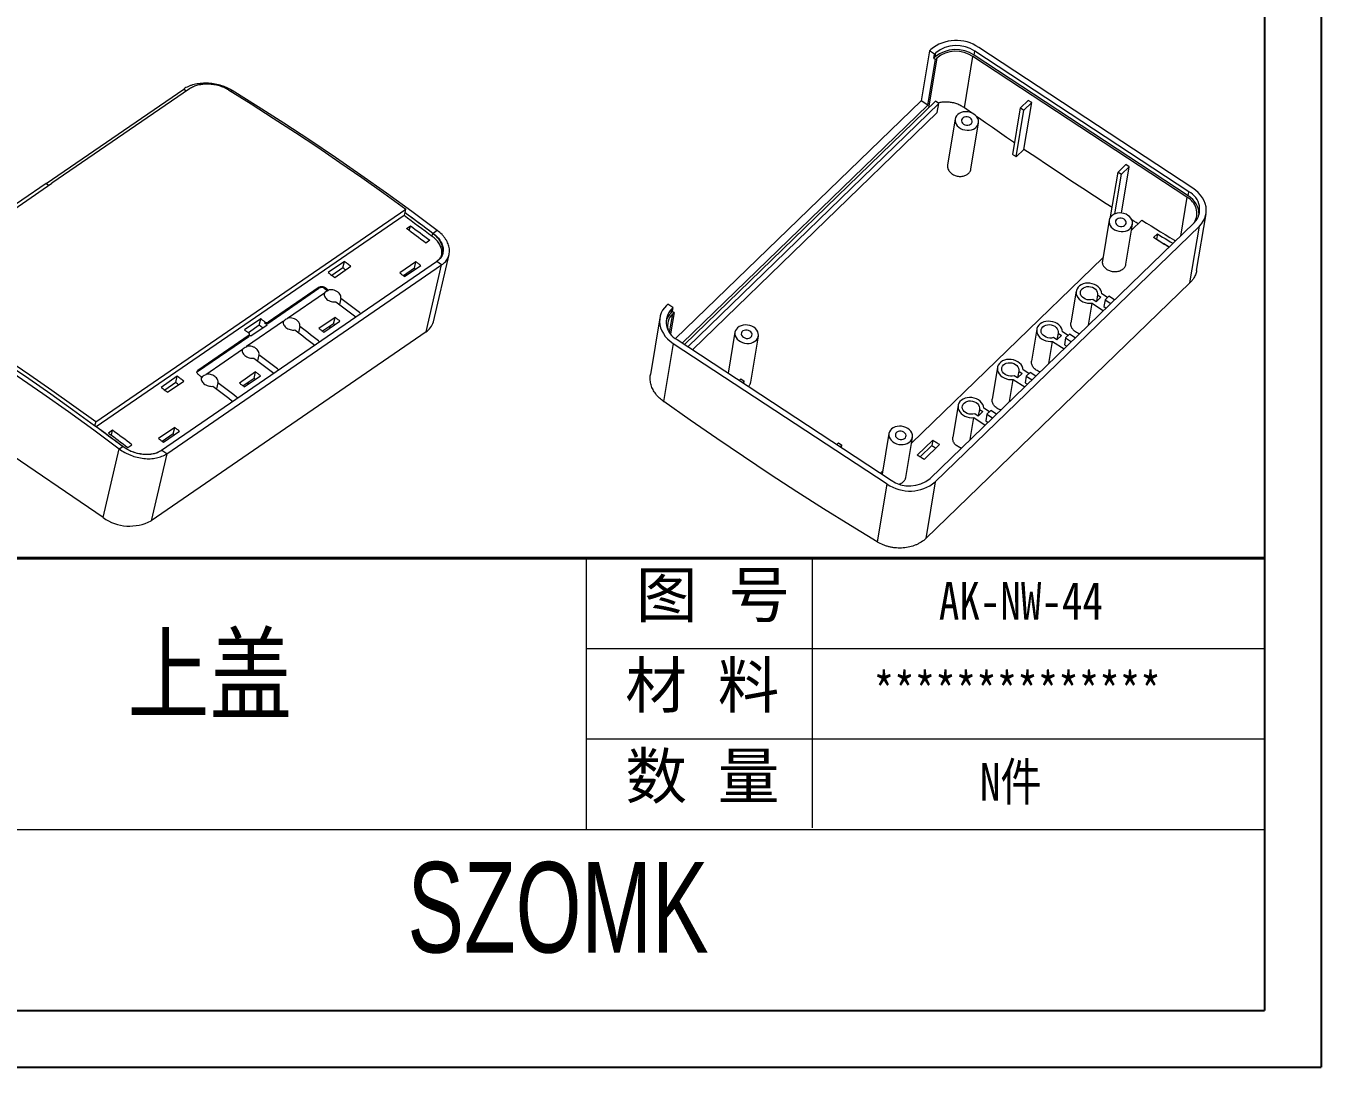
# Model space of a CAD drawing. Header units: inches. Extents: x 1765 to 3463, y 573 to 848.
# Drawn here: x 2416.3 to 2566.3, y 573 to 693.6 of the extents above; entities that cross this region are included whole.
import ezdxf

# ---------------------------------------------------------------- set-up
doc = ezdxf.new("R2010")
doc.units = ezdxf.units.IN
doc.layers.add('文字', color=81, linetype='Continuous')
doc.layers.add('粗实线', color=7, linetype='Continuous', lineweight=30)
doc.layers.add('细实线', color=3, linetype='Continuous', lineweight=9)
doc.styles.get("Standard").update_dxf_attribs({"font": 'txt', "bigfont": 'gbcbig.shx'})
doc.styles.add('宋体', font='', dxfattribs={"width": 0.8, "height": 3.5})
doc.styles.add('长仿宋', font='', dxfattribs={"width": 0.7, "height": 4})
doc.styles.get('宋体').set_extended_font_data('SimSun')
doc.styles.get('长仿宋').set_extended_font_data('SimSun')

msp = doc.modelspace()

# ---------------------------------------------------------------- linework, layer by layer
for p, q in [((2566.332, 848.078), (2566.332, 572.957)), ((2559.782, 841.527), (2559.782, 579.507)), ((2187.301, 579.507), (2559.782, 579.507)), ((2177.232, 572.957), (2566.332, 572.957))]:
    msp.add_line(p, q)
at = {"color": 7, "linetype": 'Continuous', "lineweight": 15}
for p, q in [((2520.945, 690.72), (2519.988, 684.94)), ((2521.095, 690.866), (2520.945, 690.72)), ((2521.54, 690.329), (2520.945, 690.72)), ((2521.69, 690.475), (2521.54, 690.329)), ((2521.613, 690.006), (2521.69, 690.475)), ((2526.141, 690.201), (2526.218, 690.669)), ((2551.005, 674.379), (2526.218, 690.669)), ((2551.455, 674.815), (2526.669, 691.105)), ((2520.781, 684.419), (2521.661, 689.73)), ((2521.463, 689.861), (2521.54, 690.329)), ((2521.613, 690.006), (2521.463, 689.861)), ((2521.463, 689.861), (2521.661, 689.73)), ((2521.811, 689.876), (2521.661, 689.73)), ((2525.006, 684.105), (2525.991, 690.055)), ((2550.778, 673.765), (2525.991, 690.055)), ((2550.928, 673.911), (2526.141, 690.201)), ((2418.61, 675.354), (2434.54, 686.292)), ((2435.207, 686.314), (2419.277, 675.375)), ((2519.988, 684.94), (2491.528, 657.378)), ((2492.316, 656.851), (2520.781, 684.419)), ((2521.635, 684.866), (2492.55, 656.698)), ((2492.946, 656.437), (2522.032, 684.605)), ((2520.781, 684.419), (2519.988, 684.94)), ((2522.032, 684.605), (2521.635, 684.866)), ((2521.861, 683.574), (2522.032, 684.605)), ((2532.405, 684.974), (2531.505, 684.102)), ((2531.902, 683.841), (2532.802, 684.713)), ((2531.906, 679.303), (2532.802, 684.713)), ((2532.802, 684.713), (2532.405, 684.974)), ((2521.861, 683.574), (2493.479, 656.087)), ((2525.807, 683.536), (2525.006, 684.105)), ((2530.611, 678.701), (2531.505, 684.102)), ((2531.006, 678.431), (2531.902, 683.841)), ((2531.505, 684.102), (2531.902, 683.841)), ((2523.922, 682.809), (2523.046, 677.519)), ((2525.748, 677.007), (2526.635, 682.36)), ((2531.906, 679.303), (2531.006, 678.431)), ((2543.708, 677.546), (2542.808, 676.674)), ((2543.204, 676.413), (2544.105, 677.285)), ((2543.216, 671.917), (2544.105, 677.285)), ((2544.105, 677.285), (2543.708, 677.546)), ((2418.61, 675.354), (2402.68, 664.415)), ((2403.347, 664.437), (2419.277, 675.375)), ((2541.947, 671.477), (2542.808, 676.674)), ((2542.445, 671.829), (2543.204, 676.413)), ((2542.808, 676.674), (2543.204, 676.413)), ((2550.928, 673.911), (2551.005, 674.379)), ((2424.355, 647.712), (2460.273, 672.374)), ((2460.189, 671.991), (2460.273, 672.374)), ((2424.414, 647.178), (2460.067, 671.659)), ((2460.156, 671.969), (2460.067, 671.659)), ((2460.156, 671.969), (2460.189, 671.991)), ((2541.768, 671.08), (2540.988, 666.371)), ((2545.555, 671.103), (2544.369, 669.954)), ((2551.91, 665.251), (2553.001, 671.837)), ((2460.337, 670.13), (2460.806, 670.452)), ((2460.672, 669.882), (2460.806, 670.452)), ((2463.327, 669.24), (2463.421, 669.543)), ((2463.421, 669.543), (2463.455, 669.569)), ((2463.421, 669.543), (2463.422, 669.546)), ((2463.422, 669.546), (2463.455, 669.569)), ((2463.907, 669.915), (2463.455, 669.569)), ((2521.025, 641.154), (2551.632, 670.796)), ((2521.62, 640.763), (2552.227, 670.405)), ((2543.712, 665.99), (2544.481, 670.631)), ((2546.914, 669.073), (2547.364, 669.509)), ((2547.364, 669.509), (2547.26, 668.884)), ((2551.141, 663.844), (2552.227, 670.405)), ((2463.061, 668.769), (2462.593, 668.447)), ((2547.246, 668.87), (2547.26, 668.884)), ((2463.466, 659.311), (2465.286, 667.102)), ((2541.049, 666.739), (2518.863, 645.253)), ((2431.967, 644.437), (2463.828, 666.314)), ((2432.569, 644.026), (2464.43, 665.903)), ((2453.158, 666.305), (2451.284, 665.018)), ((2452.985, 665.565), (2451.721, 664.696)), ((2452.037, 664.463), (2453.911, 665.75)), ((2452.985, 665.565), (2453.158, 666.305)), ((2461.455, 666.266), (2459.581, 664.979)), ((2461.282, 665.525), (2460.011, 664.652)), ((2460.143, 664.551), (2462.017, 665.838)), ((2461.282, 665.525), (2461.455, 666.266)), ((2462.617, 658.143), (2464.43, 665.903)), ((2463.859, 666.293), (2463.828, 666.314)), ((2464.43, 665.903), (2463.859, 666.293)), ((2551.141, 663.844), (2520.534, 634.202)), ((2444.277, 659.127), (2450.212, 663.202)), ((2450.244, 663.339), (2444.309, 659.263)), ((2446.582, 659.75), (2450.851, 662.681)), ((2450.212, 663.202), (2450.244, 663.339)), ((2450.828, 662.582), (2450.851, 662.681)), ((2450.933, 663.275), (2450.905, 663.157)), ((2450.905, 663.157), (2451.276, 662.904)), ((2451.299, 663.003), (2451.276, 662.904)), ((2452.737, 662.018), (2452.576, 661.33)), ((2452.737, 662.018), (2452.745, 662.064)), ((2537.958, 662.875), (2537.347, 659.187)), ((2540.272, 661.642), (2539.876, 661.903)), ((2540.812, 662.165), (2540.272, 661.642)), ((2540.416, 662.426), (2540.289, 661.658)), ((2540.416, 662.426), (2540.812, 662.165)), ((2540.738, 663.13), (2540.732, 663.124)), ((2541.587, 662.144), (2540.928, 662.577)), ((2541.295, 661.86), (2541.165, 661.079)), ((2541.745, 662.296), (2541.295, 661.86)), ((2541.295, 661.86), (2541.956, 661.425)), ((2542.407, 661.861), (2541.745, 662.296)), ((2490.638, 661.369), (2490.488, 661.224)), ((2491.233, 660.978), (2490.638, 661.369)), ((2491.354, 660.379), (2490.95, 657.939)), ((2491.005, 660.364), (2491.083, 660.833)), ((2491.155, 660.509), (2491.005, 660.364)), ((2491.233, 660.978), (2491.083, 660.833)), ((2491.233, 660.978), (2491.155, 660.509)), ((2491.354, 660.379), (2491.155, 660.509)), ((2491.354, 660.379), (2491.204, 660.234)), ((2539.365, 658.915), (2539.788, 661.472)), ((2539.788, 661.472), (2541.109, 660.604)), ((2541.165, 661.079), (2541.424, 660.909)), ((2443.475, 659.656), (2441.601, 658.369)), ((2441.834, 656.49), (2446.103, 659.421)), ((2443.302, 658.916), (2442.038, 658.047)), ((2442.323, 657.681), (2444.197, 658.968)), ((2443.302, 658.916), (2443.475, 659.656)), ((2443.931, 659.149), (2443.965, 659.295)), ((2444.197, 658.968), (2443.931, 659.149)), ((2444.309, 659.263), (2444.277, 659.127)), ((2446.08, 659.322), (2446.103, 659.421)), ((2446.582, 659.75), (2446.559, 659.651)), ((2452.084, 659.831), (2450.21, 658.544)), ((2451.911, 659.091), (2450.64, 658.218)), ((2450.772, 658.117), (2452.647, 659.404)), ((2451.911, 659.091), (2452.084, 659.831)), ((2489.714, 659.792), (2488.624, 653.206)), ((2462.617, 658.143), (2430.756, 636.266)), ((2436.156, 653.55), (2442.091, 657.625)), ((2442.123, 657.762), (2436.188, 653.687)), ((2442.091, 657.625), (2442.123, 657.762)), ((2442.144, 657.698), (2442.176, 657.836)), ((2442.165, 657.789), (2442.323, 657.681)), ((2447.989, 658.758), (2447.828, 658.07)), ((2447.989, 658.758), (2447.997, 658.804)), ((2451.487, 658.799), (2451.433, 658.571)), ((2498.415, 658.107), (2497.629, 653.359)), ((2500.242, 652.305), (2501.129, 657.658)), ((2533.396, 658.457), (2532.786, 654.77)), ((2535.711, 657.225), (2535.315, 657.485)), ((2536.251, 657.748), (2535.711, 657.225)), ((2535.855, 658.008), (2535.728, 657.241)), ((2535.855, 658.008), (2536.251, 657.748)), ((2537.026, 657.726), (2536.367, 658.159)), ((2536.733, 657.443), (2536.604, 656.662)), ((2537.184, 657.879), (2536.733, 657.443)), ((2536.733, 657.443), (2537.395, 657.008)), ((2537.845, 657.444), (2537.184, 657.879)), ((2437.087, 653.23), (2441.355, 656.16)), ((2441.332, 656.062), (2441.355, 656.16)), ((2441.834, 656.49), (2441.811, 656.391)), ((2491.26, 656.814), (2490.146, 650.083)), ((2491.26, 656.814), (2516.047, 640.524)), ((2491.71, 657.249), (2516.497, 640.959)), ((2534.803, 654.498), (2535.227, 657.055)), ((2535.227, 657.055), (2536.548, 656.187)), ((2536.604, 656.662), (2536.863, 656.492)), ((2443.241, 655.498), (2443.08, 654.81)), ((2443.241, 655.498), (2443.249, 655.544)), ((2425.211, 636.628), (2401.414, 652.862)), ((2433.792, 653.007), (2431.918, 651.72)), ((2433.619, 652.267), (2433.792, 653.007)), ((2436.188, 653.687), (2436.156, 653.55)), ((2436.595, 652.823), (2436.618, 652.922)), ((2437.087, 653.23), (2437.064, 653.131)), ((2442.87, 653.504), (2440.996, 652.217)), ((2441.558, 651.79), (2443.432, 653.077)), ((2442.697, 652.763), (2442.87, 653.504)), ((2528.835, 654.04), (2528.225, 650.352)), ((2531.15, 652.807), (2530.753, 653.068)), ((2531.69, 653.33), (2531.15, 652.807)), ((2531.294, 653.591), (2531.166, 652.823)), ((2531.294, 653.591), (2531.69, 653.33)), ((2532.465, 653.309), (2531.806, 653.742)), ((2532.172, 653.026), (2532.043, 652.245)), ((2532.623, 653.462), (2532.172, 653.026)), ((2532.172, 653.026), (2532.834, 652.591)), ((2533.284, 653.027), (2532.623, 653.462)), ((2433.619, 652.267), (2432.354, 651.398)), ((2432.671, 651.165), (2434.545, 652.452)), ((2438.493, 652.238), (2438.332, 651.549)), ((2442.697, 652.763), (2441.425, 651.891)), ((2441.991, 652.279), (2441.938, 652.051)), ((2498.899, 652.525), (2499.097, 652.716)), ((2499.097, 652.716), (2499.494, 652.456)), ((2499.494, 652.456), (2499.296, 652.264)), ((2499.446, 652.166), (2499.494, 652.456)), ((2530.242, 650.081), (2530.666, 652.638)), ((2530.666, 652.638), (2531.986, 651.77)), ((2532.043, 652.245), (2532.302, 652.075)), ((2524.274, 649.623), (2523.664, 645.935)), ((2526.589, 648.39), (2526.192, 648.651)), ((2527.129, 648.913), (2526.589, 648.39)), ((2526.732, 649.174), (2526.605, 648.406)), ((2526.732, 649.174), (2527.129, 648.913)), ((2527.904, 648.892), (2527.245, 649.325)), ((2527.611, 648.609), (2527.482, 647.828)), ((2528.061, 649.045), (2527.611, 648.609)), ((2527.611, 648.609), (2528.273, 648.174)), ((2528.723, 648.61), (2528.061, 649.045)), ((2424.355, 647.712), (2424.206, 647.283)), ((2424.239, 647.306), (2424.206, 647.283)), ((2433.499, 647.07), (2431.625, 645.783)), ((2433.326, 646.329), (2433.499, 647.07)), ((2525.681, 645.664), (2526.105, 648.221)), ((2526.105, 648.221), (2527.425, 647.353)), ((2527.482, 647.828), (2527.74, 647.658)), ((2426.29, 646.751), (2425.821, 646.43)), ((2426.157, 646.181), (2426.29, 646.751)), ((2433.326, 646.329), (2432.055, 645.456)), ((2432.187, 645.355), (2434.061, 646.642)), ((2516.262, 646.379), (2515.482, 641.669)), ((2518.206, 641.288), (2518.975, 645.929)), ((2519.535, 643.86), (2521.336, 645.604)), ((2521.336, 645.604), (2521.232, 644.978)), ((2425.211, 636.628), (2427.071, 644.589)), ((2427.048, 644.606), (2427.472, 644.861)), ((2427.505, 644.883), (2427.472, 644.861)), ((2427.472, 644.861), (2427.504, 644.88)), ((2427.505, 644.883), (2427.504, 644.88)), ((2428.077, 644.747), (2428.545, 645.069)), ((2432.569, 644.026), (2430.756, 636.266)), ((2431.967, 644.437), (2431.998, 644.415)), ((2432.569, 644.026), (2431.998, 644.415)), ((2510.202, 645.096), (2510.4, 645.288)), ((2510.4, 645.288), (2510.797, 645.027)), ((2510.797, 645.027), (2510.599, 644.836)), ((2510.749, 644.737), (2510.797, 645.027)), ((2519.867, 643.656), (2521.232, 644.978)), ((2522.134, 645.113), (2520.334, 643.369)), ((2515.543, 642.037), (2515.266, 641.769)), ((2514.932, 633.793), (2516.047, 640.524)), ((2521.62, 640.763), (2520.534, 634.202))]:
    msp.add_line(p, q, dxfattribs=at)
at = {"color": 8, "linetype": 'Continuous', "lineweight": 15}
for p, q in [((2521.811, 689.876), (2520.856, 684.112)), ((2434.54, 686.292), (2434.859, 686.075)), ((2440.156, 686.117), (2440.022, 686.012)), ((2418.61, 675.354), (2418.929, 675.136)), ((2550.778, 673.765), (2550.029, 669.243)), ((2490.847, 658.078), (2491.204, 660.234))]:
    msp.add_line(p, q, dxfattribs=at)
at = {"color": 7, "linetype": 'Continuous', "lineweight": 15, "flags": 128}
for points in [[(2439.748, 686.18), (2442.338, 684.57), (2444.922, 682.926), (2447.499, 681.249), (2450.069, 679.539), (2452.632, 677.796), (2455.187, 676.021), (2457.734, 674.214), (2460.273, 672.374)], [(2463.907, 669.915), (2460.976, 672.092), (2458.033, 674.226), (2455.079, 676.318), (2452.113, 678.366), (2449.137, 680.371), (2446.152, 682.331), (2443.158, 684.247), (2440.156, 686.117)], [(2526.103, 683.384), (2525.882, 683.505), (2525.639, 683.593), (2525.383, 683.644), (2525.123, 683.658), (2524.868, 683.632), (2524.629, 683.568), (2524.413, 683.469), (2524.228, 683.338), (2524.081, 683.18), (2523.978, 683), (2523.921, 682.806), (2523.913, 682.603), (2523.955, 682.399), (2524.045, 682.203), (2524.179, 682.02), (2524.353, 681.857), (2524.56, 681.721), (2524.794, 681.616), (2525.044, 681.546), (2525.304, 681.513), (2525.562, 681.519), (2525.81, 681.564), (2526.039, 681.646), (2526.24, 681.761), (2526.407, 681.907), (2526.532, 682.076), (2526.613, 682.265), (2526.645, 682.464), (2526.628, 682.668), (2526.562, 682.869), (2526.449, 683.06), (2526.295, 683.234), (2526.103, 683.384)], [(2525.653, 682.948), (2525.498, 683.025), (2525.326, 683.066), (2525.149, 683.069), (2524.983, 683.032), (2524.841, 682.959), (2524.734, 682.855), (2524.671, 682.73), (2524.658, 682.593), (2524.695, 682.455), (2524.779, 682.328), (2524.903, 682.221), (2525.058, 682.144), (2525.231, 682.103), (2525.407, 682.1), (2525.573, 682.137), (2525.715, 682.21), (2525.822, 682.314), (2525.885, 682.439), (2525.898, 682.576), (2525.862, 682.714), (2525.778, 682.841), (2525.653, 682.948)], [(2530.832, 680.037), (2530.696, 680.13), (2529.881, 680.691), (2529.067, 681.253), (2528.254, 681.819), (2527.441, 682.387), (2526.628, 682.957), (2526.41, 683.11)], [(2531.006, 678.431), (2530.956, 678.465), (2530.907, 678.499), (2530.858, 678.532), (2530.808, 678.566), (2530.759, 678.6), (2530.709, 678.633), (2530.66, 678.667), (2530.611, 678.701)], [(2542.128, 672.57), (2541.445, 673.006), (2540.079, 673.884), (2538.714, 674.769), (2537.35, 675.662), (2535.987, 676.562), (2534.625, 677.468), (2533.265, 678.382), (2531.906, 679.303)], [(2552.227, 670.405), (2552.476, 670.679), (2552.682, 670.975), (2552.842, 671.29), (2552.955, 671.621), (2553.018, 671.962), (2553.032, 672.31), (2552.996, 672.66), (2552.91, 673.008), (2552.775, 673.35), (2552.594, 673.68), (2552.368, 673.996), (2552.101, 674.293), (2551.795, 674.567), (2551.455, 674.815)], [(2460.067, 671.659), (2460.475, 671.359), (2460.883, 671.059), (2461.291, 670.758), (2461.699, 670.456), (2462.106, 670.153), (2462.514, 669.85), (2462.921, 669.545), (2463.327, 669.24)], [(2463.422, 669.546), (2463.015, 669.852), (2462.607, 670.157), (2462.199, 670.461), (2461.791, 670.764), (2461.382, 671.066), (2460.974, 671.368), (2460.565, 671.669), (2460.156, 671.969)], [(2460.189, 671.991), (2460.598, 671.691), (2461.007, 671.39), (2461.415, 671.089), (2461.824, 670.786), (2462.232, 670.483), (2462.64, 670.179), (2463.047, 669.874), (2463.455, 669.569)], [(2543.95, 671.655), (2543.728, 671.776), (2543.485, 671.864), (2543.229, 671.916), (2542.969, 671.929), (2542.715, 671.903), (2542.475, 671.84), (2542.259, 671.741), (2542.074, 671.61), (2541.928, 671.451), (2541.824, 671.272), (2541.767, 671.077), (2541.76, 670.874), (2541.802, 670.671), (2541.891, 670.474), (2542.025, 670.291), (2542.199, 670.128), (2542.407, 669.992), (2542.64, 669.887), (2542.891, 669.817), (2543.15, 669.784), (2543.408, 669.791), (2543.656, 669.835), (2543.885, 669.917), (2544.087, 670.033), (2544.253, 670.178), (2544.379, 670.348), (2544.459, 670.536), (2544.492, 670.735), (2544.474, 670.939), (2544.408, 671.141), (2544.296, 671.331), (2544.141, 671.505), (2543.95, 671.655)], [(2543.5, 671.219), (2543.345, 671.296), (2543.172, 671.337), (2542.995, 671.34), (2542.829, 671.303), (2542.687, 671.23), (2542.58, 671.126), (2542.518, 671.001), (2542.504, 670.864), (2542.541, 670.726), (2542.625, 670.599), (2542.749, 670.492), (2542.904, 670.415), (2543.077, 670.374), (2543.253, 670.372), (2543.42, 670.408), (2543.562, 670.482), (2543.669, 670.585), (2543.731, 670.71), (2543.745, 670.847), (2543.708, 670.985), (2543.624, 671.112), (2543.5, 671.219)], [(2545.122, 670.683), (2544.917, 670.811), (2544.633, 670.989), (2544.415, 671.125)], [(2545.555, 671.103), (2546.097, 670.766), (2546.64, 670.43), (2547.182, 670.096), (2547.725, 669.763), (2548.267, 669.43), (2548.81, 669.099), (2549.353, 668.77), (2549.468, 668.7)], [(2462.593, 668.447), (2462.311, 668.659), (2462.029, 668.87), (2461.748, 669.081), (2461.466, 669.292), (2461.184, 669.502), (2460.902, 669.712), (2460.619, 669.921), (2460.337, 670.13)], [(2460.806, 670.452), (2461.088, 670.243), (2461.37, 670.033), (2461.652, 669.824), (2461.934, 669.614), (2462.216, 669.403), (2462.498, 669.192), (2462.78, 668.981), (2463.061, 668.769)], [(2547.364, 669.509), (2547.663, 669.326), (2547.963, 669.142), (2548.262, 668.96), (2548.562, 668.777), (2548.862, 668.595), (2549.161, 668.413), (2549.168, 668.409)], [(2548.718, 667.973), (2548.711, 667.977), (2548.411, 668.159), (2548.112, 668.341), (2547.812, 668.524), (2547.513, 668.707), (2547.213, 668.89), (2546.914, 669.073)], [(2547.26, 668.884), (2547.56, 668.7), (2547.859, 668.517), (2548.159, 668.334), (2548.458, 668.151), (2548.73, 667.986)], [(2451.284, 665.018), (2451.378, 664.949), (2451.472, 664.879), (2451.567, 664.81), (2451.661, 664.741), (2451.755, 664.671), (2451.849, 664.602), (2451.943, 664.532), (2452.037, 664.463)], [(2453.303, 665.331), (2453.268, 665.357), (2453.174, 665.426), (2453.08, 665.496), (2452.985, 665.565)], [(2453.911, 665.75), (2453.817, 665.819), (2453.723, 665.889), (2453.629, 665.958), (2453.535, 666.027), (2453.441, 666.097), (2453.347, 666.166), (2453.252, 666.235), (2453.158, 666.305)], [(2459.581, 664.979), (2459.651, 664.926), (2459.722, 664.872), (2459.792, 664.819), (2459.862, 664.765), (2459.932, 664.712), (2460.003, 664.658), (2460.073, 664.605), (2460.143, 664.551)], [(2461.415, 665.424), (2461.352, 665.472), (2461.282, 665.525)], [(2462.017, 665.838), (2461.947, 665.892), (2461.877, 665.945), (2461.807, 665.999), (2461.736, 666.052), (2461.666, 666.106), (2461.596, 666.159), (2461.525, 666.213), (2461.455, 666.266)], [(2540.928, 662.577), (2540.893, 662.789), (2540.81, 662.996), (2540.682, 663.192), (2540.513, 663.368), (2540.308, 663.52), (2540.075, 663.643), (2539.82, 663.733), (2539.553, 663.786), (2539.282, 663.8), (2539.016, 663.777), (2538.764, 663.715), (2538.534, 663.618), (2538.334, 663.487), (2538.171, 663.329), (2538.049, 663.148), (2537.973, 662.949), (2537.946, 662.74), (2537.967, 662.527), (2538.037, 662.318), (2538.154, 662.119), (2538.312, 661.937), (2538.508, 661.777), (2538.735, 661.646), (2538.984, 661.547), (2539.249, 661.484), (2539.52, 661.459), (2539.788, 661.472)], [(2539.876, 661.903), (2539.667, 661.858), (2539.448, 661.851), (2539.228, 661.883), (2539.018, 661.952), (2538.829, 662.054), (2538.67, 662.185), (2538.549, 662.338), (2538.472, 662.505), (2538.443, 662.678), (2538.463, 662.849), (2538.531, 663.009), (2538.644, 663.151), (2538.796, 663.266), (2538.98, 663.351), (2539.187, 663.399), (2539.406, 663.409), (2539.627, 663.381), (2539.838, 663.316), (2540.029, 663.216), (2540.191, 663.088), (2540.316, 662.937), (2540.397, 662.771), (2540.431, 662.597), (2540.416, 662.426)], [(2451.299, 663.003), (2451.253, 663.037), (2451.207, 663.071), (2451.162, 663.105), (2451.116, 663.139), (2451.07, 663.173), (2451.024, 663.207), (2450.979, 663.241), (2450.933, 663.275)], [(2455.034, 660.276), (2454.892, 660.385), (2454.585, 660.619), (2454.277, 660.854), (2453.969, 661.088), (2453.661, 661.321), (2453.353, 661.554), (2453.045, 661.786), (2452.737, 662.018)], [(2403.297, 660.808), (2406.3, 658.937), (2409.294, 657.022), (2412.279, 655.062), (2415.255, 653.057), (2418.22, 651.009), (2421.175, 648.917), (2424.118, 646.783), (2427.048, 644.606)], [(2424.206, 647.283), (2421.673, 649.118), (2419.132, 650.922), (2416.582, 652.693), (2414.025, 654.432), (2411.46, 656.138), (2408.889, 657.812), (2406.311, 659.452), (2403.727, 661.058)], [(2424.355, 647.712), (2421.817, 649.551), (2419.27, 651.358), (2416.715, 653.133), (2414.152, 654.876), (2411.581, 656.586), (2409.004, 658.263), (2406.421, 659.907), (2403.831, 661.517)], [(2452.175, 661.632), (2452.483, 661.4), (2452.791, 661.168), (2453.099, 660.935), (2453.407, 660.701), (2453.715, 660.468), (2454.022, 660.233), (2454.33, 659.999), (2454.472, 659.89)], [(2490.488, 661.224), (2490.239, 660.95), (2490.033, 660.654), (2489.873, 660.339), (2489.761, 660.008), (2489.697, 659.667), (2489.683, 659.319), (2489.72, 658.969), (2489.806, 658.621), (2489.94, 658.279), (2490.121, 657.949), (2490.347, 657.633), (2490.614, 657.336), (2490.92, 657.062), (2491.26, 656.814)], [(2443.698, 658.625), (2443.679, 658.639), (2443.585, 658.708), (2443.491, 658.777), (2443.396, 658.847), (2443.302, 658.916)], [(2443.965, 659.295), (2443.904, 659.34), (2443.842, 659.385), (2443.781, 659.43), (2443.72, 659.476), (2443.659, 659.521), (2443.598, 659.566), (2443.536, 659.611), (2443.475, 659.656)], [(2452.031, 658.999), (2451.982, 659.037), (2451.911, 659.091)], [(2452.647, 659.404), (2452.576, 659.457), (2452.506, 659.511), (2452.436, 659.564), (2452.366, 659.618), (2452.295, 659.671), (2452.225, 659.725), (2452.155, 659.778), (2452.084, 659.831)], [(2500.597, 658.682), (2500.376, 658.803), (2500.133, 658.891), (2499.877, 658.943), (2499.617, 658.956), (2499.362, 658.93), (2499.123, 658.867), (2498.907, 658.768), (2498.722, 658.637), (2498.575, 658.479), (2498.471, 658.299), (2498.415, 658.104), (2498.407, 657.901), (2498.449, 657.698), (2498.539, 657.501), (2498.673, 657.318), (2498.847, 657.155), (2499.054, 657.019), (2499.287, 656.914), (2499.538, 656.844), (2499.798, 656.812), (2500.056, 656.818), (2500.304, 656.862), (2500.533, 656.944), (2500.734, 657.06), (2500.901, 657.205), (2501.026, 657.375), (2501.107, 657.563), (2501.139, 657.763), (2501.122, 657.967), (2501.056, 658.168), (2500.943, 658.358), (2500.789, 658.532), (2500.597, 658.682)], [(2536.367, 658.159), (2536.332, 658.372), (2536.249, 658.579), (2536.121, 658.774), (2535.952, 658.951), (2535.747, 659.103), (2535.513, 659.226), (2535.259, 659.315), (2534.992, 659.368), (2534.721, 659.383), (2534.455, 659.359), (2534.203, 659.298), (2533.973, 659.2), (2533.773, 659.07), (2533.61, 658.912), (2533.488, 658.73), (2533.412, 658.532), (2533.384, 658.323), (2533.406, 658.11), (2533.476, 657.901), (2533.593, 657.702), (2533.751, 657.519), (2533.947, 657.36), (2534.174, 657.229), (2534.423, 657.13), (2534.688, 657.067), (2534.959, 657.042), (2535.227, 657.055)], [(2535.315, 657.485), (2535.106, 657.44), (2534.887, 657.434), (2534.667, 657.466), (2534.457, 657.534), (2534.268, 657.637), (2534.109, 657.767), (2533.988, 657.92), (2533.911, 658.088), (2533.882, 658.261), (2533.902, 658.432), (2533.97, 658.592), (2534.083, 658.734), (2534.235, 658.849), (2534.419, 658.933), (2534.626, 658.982), (2534.845, 658.992), (2535.066, 658.964), (2535.277, 658.898), (2535.468, 658.799), (2535.63, 658.671), (2535.755, 658.52), (2535.836, 658.353), (2535.87, 658.18), (2535.855, 658.008)], [(2441.601, 658.369), (2441.662, 658.324), (2441.723, 658.279), (2441.785, 658.234), (2441.846, 658.189), (2441.907, 658.144), (2441.968, 658.099), (2442.029, 658.053), (2442.091, 658.008)], [(2447.427, 658.372), (2447.735, 658.14), (2448.043, 657.908), (2448.351, 657.675), (2448.659, 657.441), (2448.967, 657.207), (2449.274, 656.973), (2449.582, 656.738), (2449.724, 656.63)], [(2450.286, 657.016), (2450.144, 657.125), (2449.837, 657.359), (2449.529, 657.594), (2449.221, 657.827), (2448.913, 658.061), (2448.605, 658.294), (2448.297, 658.526), (2447.989, 658.758)], [(2450.21, 658.544), (2450.28, 658.491), (2450.351, 658.438), (2450.421, 658.384), (2450.491, 658.331), (2450.562, 658.277), (2450.632, 658.224), (2450.702, 658.17), (2450.772, 658.117)], [(2500.147, 658.246), (2499.992, 658.323), (2499.82, 658.365), (2499.643, 658.367), (2499.477, 658.33), (2499.335, 658.257), (2499.228, 658.154), (2499.165, 658.028), (2499.152, 657.891), (2499.188, 657.753), (2499.272, 657.626), (2499.397, 657.52), (2499.552, 657.442), (2499.724, 657.401), (2499.901, 657.399), (2500.067, 657.436), (2500.209, 657.509), (2500.316, 657.612), (2500.379, 657.737), (2500.392, 657.874), (2500.356, 658.012), (2500.272, 658.14), (2500.147, 658.246)], [(2442.679, 655.112), (2442.987, 654.88), (2443.295, 654.647), (2443.603, 654.415), (2443.911, 654.181), (2444.219, 653.947), (2444.527, 653.713), (2444.834, 653.478), (2444.976, 653.37)], [(2445.538, 653.756), (2445.396, 653.864), (2445.089, 654.099), (2444.781, 654.333), (2444.473, 654.567), (2444.166, 654.801), (2443.858, 655.033), (2443.549, 655.266), (2443.241, 655.498)], [(2531.806, 653.742), (2531.771, 653.955), (2531.688, 654.162), (2531.56, 654.357), (2531.391, 654.534), (2531.186, 654.686), (2530.952, 654.809), (2530.698, 654.898), (2530.431, 654.951), (2530.16, 654.966), (2529.894, 654.942), (2529.642, 654.88), (2529.412, 654.783), (2529.212, 654.653), (2529.049, 654.495), (2528.927, 654.313), (2528.851, 654.115), (2528.823, 653.906), (2528.845, 653.693), (2528.915, 653.483), (2529.031, 653.284), (2529.19, 653.102), (2529.386, 652.943), (2529.612, 652.812), (2529.862, 652.713), (2530.127, 652.65), (2530.398, 652.624), (2530.666, 652.638)], [(2530.753, 653.068), (2530.545, 653.023), (2530.326, 653.016), (2530.106, 653.048), (2529.896, 653.117), (2529.707, 653.219), (2529.548, 653.35), (2529.427, 653.503), (2529.35, 653.67), (2529.321, 653.844), (2529.341, 654.015), (2529.409, 654.175), (2529.522, 654.316), (2529.674, 654.432), (2529.858, 654.516), (2530.065, 654.564), (2530.284, 654.575), (2530.504, 654.547), (2530.716, 654.481), (2530.907, 654.382), (2531.069, 654.253), (2531.194, 654.102), (2531.275, 653.936), (2531.309, 653.763), (2531.294, 653.591)], [(2434.545, 652.452), (2434.451, 652.521), (2434.357, 652.591), (2434.263, 652.66), (2434.169, 652.729), (2434.075, 652.799), (2433.98, 652.868), (2433.886, 652.937), (2433.792, 653.007)], [(2436.156, 653.55), (2436.102, 653.503), (2436.077, 653.47)], [(2436.252, 653.194), (2436.298, 653.16), (2436.343, 653.126), (2436.389, 653.092), (2436.435, 653.058), (2436.481, 653.024), (2436.527, 652.99), (2436.572, 652.956), (2436.618, 652.922)], [(2443.432, 653.077), (2443.362, 653.13), (2443.291, 653.184), (2443.221, 653.237), (2443.151, 653.291), (2443.081, 653.344), (2443.01, 653.397), (2442.94, 653.451), (2442.87, 653.504)], [(2431.918, 651.72), (2432.012, 651.65), (2432.106, 651.581), (2432.2, 651.512), (2432.295, 651.443), (2432.389, 651.373), (2432.483, 651.304), (2432.577, 651.234), (2432.671, 651.165)], [(2433.936, 652.033), (2433.902, 652.059), (2433.808, 652.128), (2433.713, 652.198), (2433.619, 652.267)], [(2437.931, 651.852), (2438.239, 651.62), (2438.547, 651.387), (2438.856, 651.154), (2439.163, 650.921), (2439.471, 650.687), (2439.779, 650.453), (2440.086, 650.218), (2440.228, 650.109)], [(2440.791, 650.495), (2440.648, 650.604), (2440.341, 650.839), (2440.033, 651.073), (2439.726, 651.307), (2439.418, 651.54), (2439.11, 651.773), (2438.802, 652.006), (2438.493, 652.238)], [(2440.996, 652.217), (2441.066, 652.164), (2441.136, 652.11), (2441.206, 652.057), (2441.277, 652.004), (2441.347, 651.95), (2441.417, 651.897), (2441.488, 651.843), (2441.558, 651.79)], [(2442.829, 652.663), (2442.767, 652.71), (2442.697, 652.763)], [(2514.908, 633.807), (2511.797, 635.708), (2508.689, 637.648), (2505.587, 639.625), (2502.49, 641.64), (2499.399, 643.692), (2496.315, 645.781), (2493.238, 647.905), (2490.17, 650.066)], [(2527.245, 649.325), (2527.21, 649.537), (2527.127, 649.745), (2526.999, 649.94), (2526.83, 650.116), (2526.625, 650.269), (2526.391, 650.391), (2526.137, 650.481), (2525.87, 650.534), (2525.599, 650.549), (2525.333, 650.525), (2525.081, 650.463), (2524.851, 650.366), (2524.651, 650.236), (2524.487, 650.077), (2524.366, 649.896), (2524.29, 649.697), (2524.262, 649.488), (2524.284, 649.276), (2524.354, 649.066), (2524.47, 648.867), (2524.629, 648.685), (2524.825, 648.526), (2525.051, 648.394), (2525.301, 648.296), (2525.566, 648.232), (2525.837, 648.207), (2526.105, 648.221)], [(2526.192, 648.651), (2525.984, 648.606), (2525.765, 648.599), (2525.544, 648.631), (2525.335, 648.7), (2525.146, 648.802), (2524.987, 648.933), (2524.866, 649.086), (2524.789, 649.253), (2524.76, 649.427), (2524.78, 649.598), (2524.848, 649.758), (2524.961, 649.899), (2525.113, 650.015), (2525.297, 650.099), (2525.504, 650.147), (2525.723, 650.158), (2525.943, 650.129), (2526.155, 650.064), (2526.346, 649.965), (2526.508, 649.836), (2526.633, 649.685), (2526.714, 649.519), (2526.748, 649.346), (2526.732, 649.174)], [(2427.472, 644.861), (2427.064, 645.166), (2426.657, 645.471), (2426.249, 645.775), (2425.841, 646.078), (2425.432, 646.381), (2425.024, 646.683), (2424.615, 646.983), (2424.206, 647.283)], [(2424.239, 647.306), (2424.648, 647.006), (2425.057, 646.705), (2425.465, 646.403), (2425.874, 646.101), (2426.282, 645.798), (2426.69, 645.494), (2427.097, 645.189), (2427.505, 644.883)], [(2434.061, 646.642), (2433.991, 646.696), (2433.921, 646.749), (2433.85, 646.803), (2433.78, 646.856), (2433.71, 646.909), (2433.64, 646.963), (2433.569, 647.016), (2433.499, 647.07)], [(2518.444, 646.953), (2518.222, 647.074), (2517.979, 647.162), (2517.723, 647.214), (2517.463, 647.227), (2517.209, 647.201), (2516.969, 647.138), (2516.753, 647.039), (2516.568, 646.908), (2516.421, 646.75), (2516.318, 646.57), (2516.261, 646.375), (2516.254, 646.172), (2516.296, 645.969), (2516.385, 645.772), (2516.519, 645.589), (2516.693, 645.427), (2516.901, 645.29), (2517.134, 645.185), (2517.385, 645.115), (2517.644, 645.083), (2517.902, 645.089), (2518.15, 645.134), (2518.379, 645.215), (2518.58, 645.331), (2518.747, 645.476), (2518.873, 645.646), (2518.953, 645.834), (2518.985, 646.034), (2518.968, 646.238), (2518.902, 646.439), (2518.79, 646.63), (2518.635, 646.803), (2518.444, 646.953)], [(2425.821, 646.43), (2426.104, 646.221), (2426.386, 646.011), (2426.668, 645.802), (2426.95, 645.591), (2427.232, 645.381), (2427.514, 645.17), (2427.795, 644.959), (2428.077, 644.747)], [(2428.545, 645.069), (2428.264, 645.28), (2427.982, 645.492), (2427.701, 645.703), (2427.419, 645.913), (2427.137, 646.123), (2426.855, 646.333), (2426.572, 646.542), (2426.29, 646.751)], [(2431.625, 645.783), (2431.695, 645.729), (2431.765, 645.676), (2431.836, 645.623), (2431.906, 645.569), (2431.976, 645.516), (2432.047, 645.462), (2432.117, 645.409), (2432.187, 645.355)], [(2433.459, 646.228), (2433.396, 646.276), (2433.326, 646.329)], [(2517.993, 646.517), (2517.839, 646.594), (2517.666, 646.636), (2517.489, 646.638), (2517.323, 646.601), (2517.181, 646.528), (2517.074, 646.425), (2517.012, 646.299), (2516.998, 646.162), (2517.035, 646.025), (2517.119, 645.897), (2517.243, 645.791), (2517.398, 645.714), (2517.571, 645.672), (2517.747, 645.67), (2517.913, 645.707), (2518.056, 645.78), (2518.162, 645.883), (2518.225, 646.009), (2518.239, 646.146), (2518.202, 646.283), (2518.118, 646.411), (2517.993, 646.517)], [(2521.336, 645.604), (2521.436, 645.542), (2521.535, 645.481), (2521.635, 645.419), (2521.735, 645.358), (2521.835, 645.296), (2521.934, 645.235), (2522.034, 645.174), (2522.134, 645.113)], [(2520.334, 643.369), (2520.234, 643.43), (2520.134, 643.491), (2520.034, 643.553), (2519.935, 643.614), (2519.835, 643.676), (2519.735, 643.737), (2519.635, 643.799), (2519.535, 643.86)], [(2521.232, 644.978), (2521.332, 644.917), (2521.432, 644.855), (2521.532, 644.794), (2521.631, 644.732), (2521.699, 644.691)]]:
    msp.add_lwpolyline(points, dxfattribs=at)
at = {"color": 7, "linetype": 'Continuous', "lineweight": 15}
for centre, radius, start, end in [((2524.041, 687.284), 4.638, 55.49132, 129.43507), ((2524.007, 687.085), 3.777, 55.59119, 129.3352), ((2524.084, 687.553), 3.777, 55.59119, 129.3352), ((2524.021, 687.179), 3.486, 55.59119, 129.3352), ((2549.664, 671.703), 2.544, 0.5623, 60.2178), ((2550.006, 672.358), 2.255, 316.16715, 63.69472), ((2549.833, 671.879), 2.11, 329.87166, 63.38901), ((2450.522, 662.62), 0.66, 54.49521, 118.03372), ((2451.4, 662.258), 0.658, 100.86859, 150.4646), ((2492.464, 658.819), 2.124, 133.35867, 163.22177), ((2492.71, 659.271), 2.255, 136.16715, 243.69472), ((2444.122, 659.418), 0.33, 234.49521, 298.03372), ((2446.663, 658.986), 0.673, 98.86924, 150.08228), ((2461.543, 659.816), 1.988, 302.68505, 345.27914), ((2492.482, 658.855), 1.88, 132.84448, 194.12606), ((2442.025, 657.729), 0.123, 302.42096, 345.54322), ((2441.915, 655.726), 0.673, 98.86924, 150.08228), ((2437.174, 652.452), 0.688, 99.25076, 147.35694), ((2518.631, 644.076), 3.777, 235.59119, 309.3352), ((2518.674, 644.345), 4.638, 235.49132, 309.43507), ((2428.274, 640.901), 5.257, 234.36148, 298.16746)]:
    msp.add_arc(centre, radius, start, end, dxfattribs=at)
for points, knots in [([(2440.132, 686.131), (2439.929, 686.258), (2439.712, 686.369), (2439.369, 686.517), (2439.251, 686.563), (2439.01, 686.649), (2438.885, 686.688), (2438.511, 686.795), (2438.257, 686.85), (2437.74, 686.93), (2437.476, 686.954), (2436.96, 686.968), (2436.706, 686.959), (2436.331, 686.921), (2436.208, 686.904), (2435.968, 686.862), (2435.851, 686.837), (2435.623, 686.78), (2435.512, 686.748), (2435.297, 686.676), (2435.191, 686.636), (2434.889, 686.507), (2434.706, 686.408), (2434.54, 686.292)], [0, 0, 0, 0, 0.125, 0.125, 0.1875, 0.1875, 0.25, 0.25, 0.375, 0.375, 0.5, 0.5, 0.625, 0.625, 0.6875, 0.6875, 0.75, 0.75, 0.8125, 0.8125, 0.875, 0.875, 1, 1, 1, 1]), ([(2439.748, 686.18), (2439.572, 686.269), (2439.402, 686.365), (2439.132, 686.492), (2439.039, 686.53), (2438.847, 686.6), (2438.747, 686.632), (2438.544, 686.689), (2438.439, 686.714), (2438.231, 686.759), (2438.126, 686.778), (2437.811, 686.828), (2437.599, 686.848), (2437.174, 686.861), (2436.967, 686.854), (2436.665, 686.822), (2436.565, 686.809), (2436.369, 686.776), (2436.272, 686.756), (2435.99, 686.689), (2435.815, 686.632), (2435.501, 686.483), (2435.359, 686.394), (2435.207, 686.314)], [0, 0, 0, 0, 0.125, 0.125, 0.1875, 0.1875, 0.25, 0.25, 0.3125, 0.3125, 0.375, 0.375, 0.5, 0.5, 0.625, 0.625, 0.6875, 0.6875, 0.75, 0.75, 0.875, 0.875, 1, 1, 1, 1]), ([(2525.006, 684.105), (2524.868, 684.195), (2524.592, 684.374), (2524.125, 684.574), (2523.636, 684.714), (2523.133, 684.788), (2522.634, 684.789), (2522.235, 684.746), (2522.019, 684.678), (2521.953, 684.657)], [0, 0, 0, 0, 0.1551872, 0.3103744, 0.4655651, 0.6207547, 0.7758617, 0.9309669, 1, 1, 1, 1]), ([(2523.05, 677.519), (2523.044, 677.483), (2523.027, 677.387), (2523.042, 677.225), (2523.092, 677.04), (2523.18, 676.862), (2523.303, 676.694), (2523.456, 676.544), (2523.637, 676.413), (2523.839, 676.307), (2524.058, 676.227), (2524.284, 676.178), (2524.517, 676.159), (2524.743, 676.172), (2524.962, 676.216), (2525.162, 676.289), (2525.343, 676.39), (2525.495, 676.515), (2525.618, 676.662), (2525.701, 676.825), (2525.744, 676.943), (2525.747, 677.005), (2525.748, 677.007)], [0, 0, 0, 0, 0.0317107, 0.0861001, 0.1390073, 0.1934457, 0.2464073, 0.3009029, 0.3538975, 0.4084289, 0.4614225, 0.5159546, 0.5689195, 0.6234226, 0.6763473, 0.7308088, 0.7836981, 0.8381223, 0.8909919, 0.9453947, 0.9982648, 1, 1, 1, 1]), ([(2463.828, 666.314), (2463.94, 666.417), (2464.065, 666.514), (2464.276, 666.728), (2464.358, 666.848), (2464.448, 667.046), (2464.473, 667.114), (2464.515, 667.252), (2464.531, 667.322), (2464.565, 667.536), (2464.568, 667.683), (2464.531, 667.985), (2464.491, 668.136), (2464.403, 668.361), (2464.369, 668.436), (2464.291, 668.586), (2464.248, 668.661), (2464.106, 668.881), (2463.994, 669.022), (2463.722, 669.287), (2463.566, 669.412), (2463.421, 669.543)], [0, 0, 0, 0, 0.125, 0.125, 0.25, 0.25, 0.3125, 0.3125, 0.375, 0.375, 0.5, 0.5, 0.625, 0.625, 0.6875, 0.6875, 0.75, 0.75, 0.875, 0.875, 1, 1, 1, 1]), ([(2463.455, 669.569), (2463.618, 669.421), (2463.974, 669.141), (2464.332, 668.642), (2464.56, 668.129), (2464.634, 667.606), (2464.542, 667.107), (2464.299, 666.643), (2463.993, 666.416), (2463.859, 666.293)], [0, 0, 0, 0, 0.1405883, 0.2803546, 0.4205539, 0.5602918, 0.7067636, 0.8536012, 1, 1, 1, 1]), ([(2464.43, 665.903), (2464.595, 666.018), (2464.738, 666.144), (2464.921, 666.351), (2464.976, 666.424), (2465.076, 666.575), (2465.121, 666.655), (2465.235, 666.897), (2465.286, 667.067), (2465.34, 667.419), (2465.342, 667.604), (2465.296, 667.974), (2465.249, 668.159), (2465.14, 668.44), (2465.098, 668.534), (2465.002, 668.718), (2464.948, 668.809), (2464.83, 668.988), (2464.766, 669.077), (2464.626, 669.251), (2464.55, 669.338), (2464.308, 669.591), (2464.128, 669.75), (2463.93, 669.898)], [0, 0, 0, 0, 0.125, 0.125, 0.1875, 0.1875, 0.25, 0.25, 0.375, 0.375, 0.5, 0.5, 0.625, 0.625, 0.6875, 0.6875, 0.75, 0.75, 0.8125, 0.8125, 0.875, 0.875, 1, 1, 1, 1]), ([(2464.407, 666.969), (2464.42, 667.008), (2464.478, 667.184), (2464.468, 667.529), (2464.355, 667.984), (2464.16, 668.36), (2463.956, 668.649), (2463.768, 668.856), (2463.549, 669.048), (2463.401, 669.176), (2463.327, 669.24)], [0, 0, 0, 0, 0.0544744, 0.2439043, 0.4327893, 0.6222338, 0.7162694, 0.8100469, 0.9048161, 1, 1, 1, 1]), ([(2540.993, 666.37), (2540.987, 666.336), (2540.97, 666.243), (2540.986, 666.089), (2541.038, 665.913), (2541.128, 665.747), (2541.253, 665.591), (2541.408, 665.453), (2541.591, 665.335), (2541.795, 665.241), (2542.016, 665.174), (2542.245, 665.136), (2542.478, 665.128), (2542.706, 665.149), (2542.926, 665.2), (2543.128, 665.278), (2543.309, 665.382), (2543.461, 665.508), (2543.584, 665.654), (2543.666, 665.814), (2543.708, 665.928), (2543.712, 665.988), (2543.712, 665.99)], [0, 0, 0, 0, 0.0317172, 0.086114, 0.1390103, 0.193438, 0.2463793, 0.3008534, 0.3538386, 0.408359, 0.4613669, 0.5159128, 0.5689069, 0.6234406, 0.6763851, 0.7308686, 0.7837495, 0.8381666, 0.8910041, 0.9453739, 0.9982126, 1, 1, 1, 1]), ([(2551.907, 665.252), (2551.9, 665.206), (2551.88, 665.077), (2551.817, 664.869), (2551.719, 664.629), (2551.579, 664.374), (2551.394, 664.105), (2551.226, 663.932), (2551.141, 663.844)], [0, 0, 0, 0, 0.0891796, 0.2502705, 0.413103, 0.5783258, 0.7878896, 1, 1, 1, 1]), ([(2450.244, 663.339), (2450.285, 663.367), (2450.336, 663.388), (2450.449, 663.412), (2450.512, 663.415), (2450.702, 663.397), (2450.833, 663.348), (2450.933, 663.275)], [0, 0, 0, 0, 0.25, 0.25, 0.5, 0.5, 1, 1, 1, 1]), ([(2450.851, 662.681), (2450.823, 662.623), (2450.809, 662.56), (2450.806, 662.43), (2450.818, 662.362), (2450.868, 662.228), (2450.906, 662.161), (2451.004, 662.035), (2451.064, 661.974), (2451.203, 661.865), (2451.28, 661.816), (2451.449, 661.732), (2451.537, 661.698), (2451.721, 661.647), (2451.815, 661.631), (2451.999, 661.617), (2452.09, 661.62), (2452.175, 661.632)], [0, 0, 0, 0, 0.125, 0.125, 0.25, 0.25, 0.375, 0.375, 0.5, 0.5, 0.625, 0.625, 0.75, 0.75, 0.875, 0.875, 1, 1, 1, 1]), ([(2452.753, 662.113), (2452.757, 662.13), (2452.775, 662.221), (2452.724, 662.403), (2452.588, 662.607), (2452.385, 662.785), (2452.131, 662.93), (2451.803, 663.026), (2451.514, 663.044), (2451.357, 663.014), (2451.299, 663.003)], [0, 0, 0, 0, 0.03538347, 0.19013173, 0.34515086, 0.44241993, 0.59765926, 0.75290316, 0.90802065, 1, 1, 1, 1]), ([(2443.965, 659.295), (2444.014, 659.259), (2444.08, 659.234), (2444.207, 659.223), (2444.268, 659.235), (2444.309, 659.263)], [0, 0, 0, 0, 0.5, 0.5, 1, 1, 1, 1]), ([(2446.103, 659.421), (2446.075, 659.362), (2446.061, 659.299), (2446.058, 659.169), (2446.07, 659.101), (2446.12, 658.968), (2446.158, 658.901), (2446.256, 658.775), (2446.316, 658.714), (2446.455, 658.604), (2446.532, 658.556), (2446.701, 658.471), (2446.789, 658.438), (2446.973, 658.387), (2447.067, 658.371), (2447.251, 658.357), (2447.342, 658.36), (2447.427, 658.372)], [0, 0, 0, 0, 0.125, 0.125, 0.25, 0.25, 0.375, 0.375, 0.5, 0.5, 0.625, 0.625, 0.75, 0.75, 0.875, 0.875, 1, 1, 1, 1]), ([(2448.005, 658.853), (2448.009, 658.869), (2448.027, 658.961), (2447.976, 659.143), (2447.84, 659.346), (2447.638, 659.525), (2447.384, 659.67), (2447.055, 659.766), (2446.779, 659.783), (2446.631, 659.758), (2446.582, 659.75)], [0, 0, 0, 0, 0.0359845, 0.1933612, 0.3510134, 0.4499347, 0.6078108, 0.7656917, 0.9234439, 1, 1, 1, 1]), ([(2538.351, 657.933), (2538.341, 657.936), (2538.29, 657.948), (2538.204, 657.981), (2538.054, 658.044), (2537.914, 658.123), (2537.788, 658.213), (2537.701, 658.286), (2537.623, 658.363), (2537.552, 658.447), (2537.491, 658.534), (2537.422, 658.653), (2537.373, 658.778), (2537.345, 658.906), (2537.331, 659.032), (2537.341, 659.125), (2537.347, 659.187)], [0, 0, 0, 0, 0.0144197, 0.0773377, 0.1381121, 0.261724, 0.3247092, 0.3855076, 0.4467285, 0.5092824, 0.5722972, 0.633054, 0.7566365, 0.8196111, 0.8802874, 1, 1, 1, 1]), ([(2442.123, 657.762), (2442.164, 657.79), (2442.184, 657.833), (2442.172, 657.924), (2442.14, 657.972), (2442.091, 658.008)], [0, 0, 0, 0, 0.5, 0.5, 1, 1, 1, 1]), ([(2441.355, 656.16), (2441.327, 656.102), (2441.313, 656.039), (2441.31, 655.909), (2441.322, 655.841), (2441.372, 655.708), (2441.41, 655.641), (2441.508, 655.514), (2441.569, 655.454), (2441.707, 655.344), (2441.784, 655.295), (2441.953, 655.211), (2442.041, 655.178), (2442.225, 655.127), (2442.319, 655.11), (2442.503, 655.097), (2442.594, 655.1), (2442.679, 655.112)], [0, 0, 0, 0, 0.125, 0.125, 0.25, 0.25, 0.375, 0.375, 0.5, 0.5, 0.625, 0.625, 0.75, 0.75, 0.875, 0.875, 1, 1, 1, 1]), ([(2443.257, 655.592), (2443.261, 655.609), (2443.279, 655.7), (2443.228, 655.883), (2443.092, 656.086), (2442.89, 656.265), (2442.636, 656.41), (2442.307, 656.506), (2442.031, 656.522), (2441.883, 656.498), (2441.834, 656.49)], [0, 0, 0, 0, 0.0359845, 0.1933612, 0.3510134, 0.4499347, 0.6078108, 0.7656917, 0.9234439, 1, 1, 1, 1]), ([(2533.792, 653.518), (2533.741, 653.533), (2533.612, 653.57), (2533.42, 653.664), (2533.224, 653.792), (2533.056, 653.945), (2532.925, 654.114), (2532.831, 654.298), (2532.78, 654.487), (2532.766, 654.647), (2532.785, 654.739), (2532.791, 654.769)], [0, 0, 0, 0, 0.0776898, 0.1995759, 0.3249935, 0.446928, 0.5724031, 0.6942545, 0.8196487, 0.9413387, 1, 1, 1, 1]), ([(2436.252, 653.194), (2436.202, 653.231), (2436.162, 653.272), (2436.102, 653.361), (2436.083, 653.408), (2436.065, 653.544), (2436.105, 653.63), (2436.188, 653.687)], [0, 0, 0, 0, 0.25, 0.25, 0.5, 0.5, 1, 1, 1, 1]), ([(2436.618, 652.922), (2436.587, 652.865), (2436.569, 652.801), (2436.56, 652.67), (2436.57, 652.601), (2436.615, 652.466), (2436.652, 652.397), (2436.748, 652.268), (2436.807, 652.206), (2436.946, 652.093), (2437.024, 652.043), (2437.194, 651.956), (2437.283, 651.921), (2437.47, 651.868), (2437.565, 651.851), (2437.752, 651.837), (2437.845, 651.839), (2437.931, 651.852)], [0, 0, 0, 0, 0.125, 0.125, 0.25, 0.25, 0.375, 0.375, 0.5, 0.5, 0.625, 0.625, 0.75, 0.75, 0.875, 0.875, 1, 1, 1, 1]), ([(2438.493, 652.238), (2438.514, 652.298), (2438.522, 652.363), (2438.511, 652.496), (2438.493, 652.563), (2438.43, 652.698), (2438.387, 652.762), (2438.277, 652.886), (2438.211, 652.945), (2438.064, 653.049), (2437.983, 653.094), (2437.809, 653.17), (2437.719, 653.199), (2437.534, 653.24), (2437.439, 653.251), (2437.258, 653.255), (2437.168, 653.247), (2437.087, 653.23)], [0, 0, 0, 0, 0.125, 0.125, 0.25, 0.25, 0.375, 0.375, 0.5, 0.5, 0.625, 0.625, 0.75, 0.75, 0.875, 0.875, 1, 1, 1, 1]), ([(2490.146, 650.083), (2489.977, 650.213), (2489.636, 650.477), (2489.227, 650.947), (2488.905, 651.456), (2488.687, 651.992), (2488.587, 652.543), (2488.572, 652.951), (2488.624, 653.166), (2488.633, 653.204)], [0, 0, 0, 0, 0.1585305, 0.3216581, 0.4801829, 0.6433022, 0.8018544, 0.965023, 1, 1, 1, 1]), ([(2499.981, 651.814), (2499.982, 651.815), (2500.007, 651.838), (2500.07, 651.911), (2500.142, 652.014), (2500.193, 652.125), (2500.225, 652.213), (2500.233, 652.274), (2500.237, 652.306)], [0, 0, 0, 0, 0.009577, 0.1708181, 0.4987789, 0.6658906, 0.8271336, 1, 1, 1, 1]), ([(2529.231, 649.101), (2529.18, 649.115), (2529.051, 649.153), (2528.859, 649.247), (2528.663, 649.375), (2528.495, 649.528), (2528.364, 649.697), (2528.27, 649.881), (2528.219, 650.07), (2528.205, 650.23), (2528.224, 650.322), (2528.23, 650.352)], [0, 0, 0, 0, 0.0776898, 0.1995759, 0.3249935, 0.446928, 0.5724031, 0.6942545, 0.8196487, 0.9413387, 1, 1, 1, 1]), ([(2524.669, 644.684), (2524.619, 644.698), (2524.49, 644.736), (2524.298, 644.83), (2524.102, 644.958), (2523.934, 645.11), (2523.803, 645.279), (2523.708, 645.463), (2523.658, 645.653), (2523.644, 645.813), (2523.663, 645.904), (2523.669, 645.934)], [0, 0, 0, 0, 0.0776898, 0.1995759, 0.3249935, 0.446928, 0.5724031, 0.6942545, 0.8196487, 0.9413387, 1, 1, 1, 1]), ([(2427.071, 644.589), (2427.27, 644.441), (2427.481, 644.305), (2427.815, 644.12), (2427.93, 644.062), (2428.166, 643.952), (2428.287, 643.9), (2428.653, 643.758), (2428.902, 643.68), (2429.409, 643.557), (2429.668, 643.511), (2430.175, 643.458), (2430.425, 643.45), (2430.794, 643.464), (2430.916, 643.474), (2431.153, 643.502), (2431.268, 643.52), (2431.493, 643.566), (2431.603, 643.593), (2431.816, 643.657), (2431.921, 643.693), (2432.221, 643.816), (2432.404, 643.914), (2432.569, 644.026)], [0, 0, 0, 0, 0.125, 0.125, 0.1875, 0.1875, 0.25, 0.25, 0.375, 0.375, 0.5, 0.5, 0.625, 0.625, 0.6875, 0.6875, 0.75, 0.75, 0.8125, 0.8125, 0.875, 0.875, 1, 1, 1, 1]), ([(2431.998, 644.415), (2431.828, 644.327), (2431.513, 644.127), (2430.894, 643.974), (2430.225, 643.92), (2429.506, 643.983), (2428.78, 644.165), (2428.07, 644.452), (2427.678, 644.732), (2427.472, 644.861)], [0, 0, 0, 0, 0.1406982, 0.2804766, 0.4207076, 0.5604491, 0.7068785, 0.8536723, 1, 1, 1, 1]), ([(2427.504, 644.88), (2427.675, 644.772), (2427.841, 644.657), (2428.192, 644.45), (2428.38, 644.362), (2428.679, 644.249), (2428.781, 644.215), (2428.985, 644.152), (2429.087, 644.124), (2429.396, 644.049), (2429.605, 644.012), (2430.022, 643.97), (2430.226, 643.964), (2430.524, 643.978), (2430.622, 643.986), (2430.815, 644.009), (2430.911, 644.024), (2431.189, 644.078), (2431.362, 644.129), (2431.675, 644.271), (2431.816, 644.359), (2431.967, 644.437)], [0, 0, 0, 0, 0.125, 0.125, 0.25, 0.25, 0.3125, 0.3125, 0.375, 0.375, 0.5, 0.5, 0.625, 0.625, 0.6875, 0.6875, 0.75, 0.75, 0.875, 0.875, 1, 1, 1, 1]), ([(2515.483, 641.669), (2515.482, 641.664), (2515.478, 641.65), (2515.478, 641.637), (2515.478, 641.629)], [0, 0, 0, 0, 0.4207756, 1, 1, 1, 1]), ([(2517.47, 640.521), (2517.475, 640.522), (2517.528, 640.538), (2517.609, 640.575), (2517.733, 640.639), (2517.846, 640.715), (2517.944, 640.801), (2518.03, 640.895), (2518.102, 640.996), (2518.155, 641.104), (2518.189, 641.199), (2518.199, 641.258), (2518.203, 641.288)], [0, 0, 0, 0, 0.0125143, 0.1301692, 0.215349, 0.359433, 0.4769443, 0.5620543, 0.7060171, 0.8234255, 0.9085377, 1, 1, 1, 1]), ([(2520.534, 634.202), (2520.375, 634.047), (2520.198, 633.909), (2519.907, 633.723), (2519.805, 633.665), (2519.594, 633.555), (2519.483, 633.503), (2519.144, 633.363), (2518.908, 633.288), (2518.414, 633.174), (2518.156, 633.134), (2517.639, 633.096), (2517.379, 633.096), (2516.985, 633.125), (2516.854, 633.14), (2516.595, 633.179), (2516.467, 633.203), (2516.215, 633.26), (2516.091, 633.294), (2515.845, 633.37), (2515.724, 633.413), (2515.367, 633.554), (2515.143, 633.664), (2514.932, 633.793)], [0, 0, 0, 0, 0.125, 0.125, 0.1875, 0.1875, 0.25, 0.25, 0.375, 0.375, 0.5, 0.5, 0.625, 0.625, 0.6875, 0.6875, 0.75, 0.75, 0.8125, 0.8125, 0.875, 0.875, 1, 1, 1, 1])]:
    msp.add_open_spline(points, degree=3, knots=knots, dxfattribs=at)
for points in [[(2440.132, 686.131), (2440.14, 686.127), (2440.148, 686.122), (2440.156, 686.117)], [(2463.907, 669.915), (2463.914, 669.909), (2463.922, 669.904), (2463.93, 669.898)], [(2490.146, 650.083), (2490.154, 650.077), (2490.162, 650.071), (2490.17, 650.066)], [(2427.071, 644.589), (2427.064, 644.594), (2427.056, 644.6), (2427.048, 644.606)], [(2514.908, 633.807), (2514.916, 633.802), (2514.924, 633.798), (2514.932, 633.793)]]:
    msp.add_open_spline(points, degree=3, dxfattribs=at)
at = {"layer": '粗实线', "color": 7, "lineweight": 40}
msp.add_line((2559.782, 631.911), (2402.569, 631.911), dxfattribs=at)
at = {"layer": '细实线', "color": 7}
for p, q in [((2481.175, 631.911), (2481.175, 600.469)), ((2507.378, 631.911), (2507.378, 600.689)), ((2559.782, 621.43), (2481.175, 621.43)), ((2559.782, 610.95), (2481.175, 610.95)), ((2559.782, 600.469), (2323.963, 600.469))]:
    msp.add_line(p, q, dxfattribs=at)

# ---------------------------------------------------------------- texts
at = {"layer": '文字', "color": 0, "attachment_point": 1, "style": '宋体'}
for s, insert, char_height, width in [('{\\H1.111x;AK-NW-44}', (2522.042, 629.173), 3.9303, 45.4387), ('上盖', (2428.011, 622.863), 8.734, 111.66109), ('{\\H1.111x;**************}', (2514.482, 618.693), 3.9303, 45.4387), ('{\\H1.111x;N件}', (2526.796, 608.212), 3.9303, 45.4387)]:
    msp.add_mtext(s, dxfattribs=dict(at, insert=insert, char_height=char_height, width=width))
at = {"layer": '粗实线', "insert": (2460.469, 596.716), "char_height": 10.4808, "width": 117.53184, "attachment_point": 1, "style": '长仿宋'}
msp.add_mtext('{\\fSTXinwei|b0|i0|c134|p2;SZOMK}', dxfattribs=at)
at = {"layer": '细实线', "color": 7, "char_height": 5.2404, "attachment_point": 1}
for s, insert, width in [('{\\fSimSun|b0|i0|c134|p54;图 号}', (2486.938, 630.32), 26.20201), ('{\\fSimSun|b0|i0|c134|p54;材 料   }', (2485.696, 619.839), 26.20201), ('{\\fSimSun|b0|i0|c134|p54;数 量}', (2485.721, 609.307), 23.6768)]:
    msp.add_mtext(s, dxfattribs=dict(at, insert=insert, width=width))

doc.saveas('drawing.dxf')
